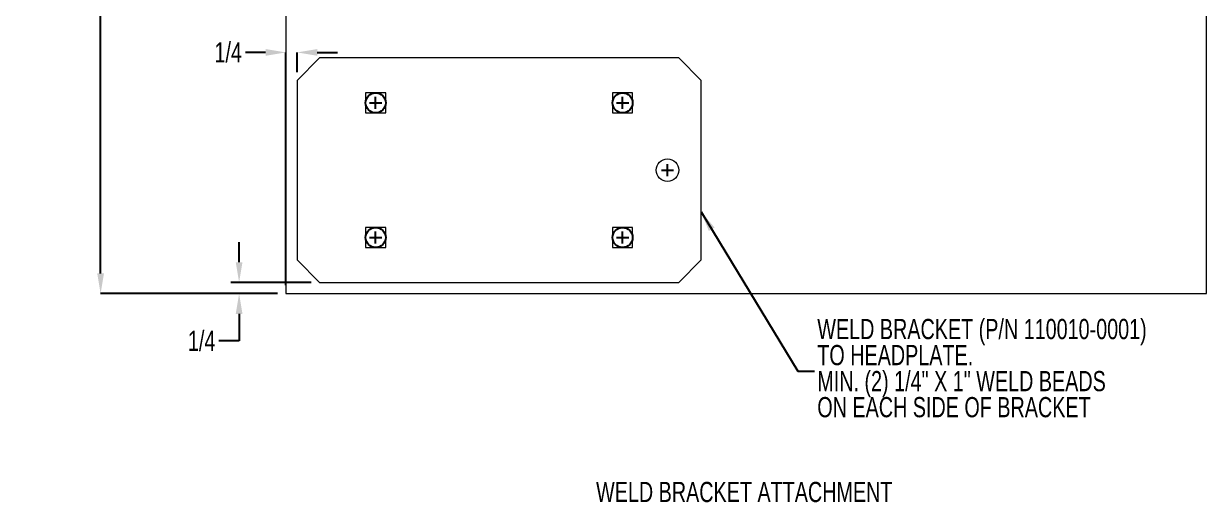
# Model space of a CAD drawing. Header units: inches. Extents: x 24.3 to 33.1, y 8.2 to 18.8.
# Drawn here: x 24.29 to 33.07, y 8.19 to 11.74 of the extents above; entities that cross this region are included whole.
import ezdxf

# ---------------------------------------------------------------- set-up
doc = ezdxf.new("R2010")
doc.units = ezdxf.units.IN
doc.header["$MEASUREMENT"] = 0
doc.header["$PDSIZE"] = -1
doc.layers.add('DIM', color=1, linetype='Continuous')
doc.styles.add('SLDTEXTSTYLE0', font='ARIAL.TTF', dxfattribs={"width": 0.7})
doc.styles.get("Standard").update_dxf_attribs({"font": 'ARIAL.TTF'})
doc.dimstyles.new('SLDDIMSTYLE0', dxfattribs={"dimtxt": 0.15, "dimasz": 0.15, "dimexe": 0, "dimexo": 0.0625, "dimgap": 0.0375, "dimtad": 0, "dimtih": 1, "dimtoh": 1, "dimdec": 3, "dimlfac": 3, "dimrnd": 1e-09, "dimzin": 12, "dimdsep": 46, "dimtxsty": 'SLDTEXTSTYLE0', "dimsah": 1, "dimcen": 0.09, "dimadec": 0, "dimazin": 0, "dimtfac": 1, "dimtdec": 3, "dimtofl": 0, "dimtmove": 0, "dimatfit": 3, "dimfxl": 0, "dimtolj": 1, "dimtzin": 12, "dimarcsym": 0})
doc.dimstyles.new('SLDDIMSTYLE1', dxfattribs={"dimtxt": 0.15, "dimasz": 0.15, "dimexe": 0, "dimexo": 0.0625, "dimgap": 0.0375, "dimtad": 0, "dimtih": 1, "dimtoh": 1, "dimdec": 3, "dimlfac": 3, "dimrnd": 1e-09, "dimzin": 12, "dimdsep": 46, "dimtxsty": 'SLDTEXTSTYLE0', "dimsah": 1, "dimcen": 0.09, "dimadec": 0, "dimazin": 0, "dimtfac": 1, "dimtdec": 3, "dimtofl": 0, "dimtmove": 0, "dimatfit": 3, "dimfxl": 0, "dimtolj": 1, "dimtzin": 12, "dimarcsym": 0})
doc.dimstyles.new('SLDDIMSTYLE2', dxfattribs={"dimtxt": 0.15, "dimasz": 0.15, "dimexe": 0, "dimexo": 0.0625, "dimgap": 0.0375, "dimtad": 0, "dimtih": 1, "dimtoh": 1, "dimdec": 0, "dimrnd": 1e-09, "dimzin": 0, "dimdsep": 46, "dimtxsty": 'Standard', "dimsah": 1, "dimcen": 0.09, "dimadec": 0, "dimazin": 0, "dimtfac": 1, "dimtdec": 0, "dimtofl": 0, "dimtmove": 0, "dimatfit": 3, "dimfxl": 0, "dimtolj": 1, "dimtzin": 0, "dimarcsym": 0})

# ---------------------------------------------------------------- blocks, each defined once
blk = doc.blocks.new('*D7')
at = {"color": 0, "linetype": 'ByBlock', "lineweight": -2}
for p, q in [((25.8854, 9.9729), (25.8854, 10.1229)), ((26.4199, 9.8229), (25.8229, 9.8229)), ((26.1699, 9.7395), (25.8229, 9.7395)), ((25.8854, 9.5895), (25.8854, 9.3878)), ((25.8854, 9.3878), (25.7354, 9.3878))]:
    blk.add_line(p, q, dxfattribs=at)
at = {"color": 0, "linetype": 'ByBlock'}
for points in [[(25.8854, 9.8229), (25.8604, 9.9729), (25.9104, 9.9729)], [(25.8854, 9.7395), (25.8604, 9.5895), (25.9104, 9.5895)]]:
    blk.add_solid(points, dxfattribs=at)
at = {"layer": 'DEFPOINTS', "color": 0, "linetype": 'ByBlock'}
for p in [(26.4824, 9.8229), (26.2324, 9.7395)]:
    blk.add_point(p, dxfattribs=at)
at = {"color": 0, "linetype": 'ByBlock', "insert": (25.6074, 9.3878), "char_height": 0.15, "attachment_point": 5, "style": 'SLDTEXTSTYLE0'}
blk.add_mtext('1/4', dxfattribs=at)
blk = doc.blocks.new('*D9')
at = {"color": 0, "linetype": 'ByBlock', "lineweight": -2}
for p, q in [((26.0824, 11.5309), (25.9324, 11.5309)), ((26.2324, 9.802), (26.2324, 11.5309)), ((26.3158, 11.3854), (26.3158, 11.5309)), ((26.4658, 11.5309), (26.6158, 11.5309))]:
    blk.add_line(p, q, dxfattribs=at)
at = {"color": 0, "linetype": 'ByBlock'}
for points in [[(26.2324, 11.5309), (26.0824, 11.5559), (26.0824, 11.5059)], [(26.3158, 11.5309), (26.4658, 11.5559), (26.4658, 11.5059)]]:
    blk.add_solid(points, dxfattribs=at)
at = {"layer": 'DEFPOINTS', "color": 0, "linetype": 'ByBlock'}
for p in [(26.3158, 11.3229), (26.2324, 9.7395)]:
    blk.add_point(p, dxfattribs=at)
at = {"color": 0, "linetype": 'ByBlock', "insert": (25.8045, 11.5309), "char_height": 0.15, "attachment_point": 5, "style": 'SLDTEXTSTYLE0'}
blk.add_mtext('1/4', dxfattribs=at)
blk = doc.blocks.new('*D10')
at = {"color": 0, "linetype": 'ByBlock', "lineweight": -2}
for p, q in [((26.1699, 17.0729), (24.8574, 17.0729)), ((24.8574, 16.9229), (24.8574, 13.644)), ((24.8574, 9.8895), (24.8574, 13.1684)), ((26.1699, 9.7395), (24.8574, 9.7395))]:
    blk.add_line(p, q, dxfattribs=at)
at = {"color": 0, "linetype": 'ByBlock'}
for points in [[(24.8574, 17.0729), (24.8324, 16.9229), (24.8824, 16.9229)], [(24.8574, 9.7395), (24.8324, 9.8895), (24.8824, 9.8895)]]:
    blk.add_solid(points, dxfattribs=at)
at = {"layer": 'DEFPOINTS', "color": 0, "linetype": 'ByBlock'}
for p in [(26.2324, 17.0729), (26.2324, 9.7395)]:
    blk.add_point(p, dxfattribs=at)
at = {"color": 0, "linetype": 'ByBlock', "insert": (24.8574, 13.4062), "char_height": 0.15, "attachment_point": 5, "style": 'SLDTEXTSTYLE0'}
blk.add_mtext('22 MIN.\\PHEADPLATE', dxfattribs=at)
blk = doc.blocks.new('SW_NOTE_3')
at = {"layer": 'DIM', "color": 0, "char_height": 0.15, "attachment_point": 1, "style": 'SLDTEXTSTYLE0'}
for s, insert in [('WELD BRACKET (P/N 110010-0001)', (0.0198, 0.3868)), ('TO HEADPLATE.', (0.0198, 0.1935)), ('MIN. (2) 1/4" X 1" WELD BEADS', (0.0198, 0.0002)), ('ON EACH SIDE OF BRACKET', (0.0198, -0.1932))]:
    blk.add_mtext(s, dxfattribs=dict(at, insert=insert))

msp = doc.modelspace()

# ---------------------------------------------------------------- linework, layer by layer
at = {"color": 7, "linetype": 'Continuous', "lineweight": 15}
for p, q in [((26.232435, 17.072874), (26.232435, 9.73954)), ((33.065768, 9.73954), (33.065768, 17.072874)), ((26.482435, 11.48954), (26.315768, 11.322874)), ((29.149101, 11.48954), (26.482435, 11.48954)), ((29.315768, 11.322874), (29.149101, 11.48954)), ((26.315768, 11.322874), (26.315768, 9.98954)), ((29.315768, 9.98954), (29.315768, 11.322874)), ((26.824768, 11.23054), (26.824768, 11.081874)), ((26.973435, 11.23054), (26.824768, 11.23054)), ((26.973435, 11.081874), (26.973435, 11.23054)), ((28.658101, 11.23054), (28.658101, 11.081874)), ((28.806768, 11.23054), (28.658101, 11.23054)), ((28.806768, 11.081874), (28.806768, 11.23054)), ((26.824768, 11.081874), (26.973435, 11.081874)), ((28.658101, 11.081874), (28.806768, 11.081874)), ((26.973435, 10.23054), (26.824768, 10.23054)), ((26.824768, 10.23054), (26.824768, 10.081874)), ((26.973435, 10.081874), (26.973435, 10.23054)), ((28.806768, 10.23054), (28.658101, 10.23054)), ((28.658101, 10.23054), (28.658101, 10.081874)), ((28.806768, 10.081874), (28.806768, 10.23054)), ((26.824768, 10.081874), (26.973435, 10.081874)), ((28.658101, 10.081874), (28.806768, 10.081874)), ((26.315768, 9.98954), (26.482435, 9.822874)), ((29.149101, 9.822874), (29.315768, 9.98954)), ((26.482435, 9.822874), (29.149101, 9.822874)), ((26.232435, 9.73954), (33.065768, 9.73954))]:
    msp.add_line(p, q, dxfattribs=at)
for centre in [(26.899101, 11.156207), (28.732435, 11.156207), (26.899101, 10.156207), (28.732435, 10.156207)]:
    msp.add_circle(centre, 0.074333)
msp.add_circle((29.065768, 10.656207), 0.083333, dxfattribs=at)
at = {"layer": 'DIM'}
for p, q in [((26.854101, 11.156207), (26.944101, 11.156207)), ((26.899101, 11.111207), (26.899101, 11.201207)), ((28.687435, 11.156207), (28.777435, 11.156207)), ((28.732435, 11.111207), (28.732435, 11.201207)), ((29.020768, 10.656207), (29.110768, 10.656207)), ((29.065768, 10.611207), (29.065768, 10.701207)), ((26.899101, 10.111207), (26.899101, 10.201207)), ((28.732435, 10.111207), (28.732435, 10.201207)), ((26.854101, 10.156207), (26.944101, 10.156207)), ((28.687435, 10.156207), (28.777435, 10.156207))]:
    msp.add_line(p, q, dxfattribs=at)

# ---------------------------------------------------------------- block references
msp.add_blockref('SW_NOTE_3', (30.157868, 9.164797), dxfattribs=at)

# ---------------------------------------------------------------- texts
at = {"layer": 'DIM', "insert": (28.535419, 8.341656), "char_height": 0.15, "attachment_point": 1, "style": 'SLDTEXTSTYLE0'}
msp.add_mtext('WELD BRACKET ATTACHMENT', dxfattribs=at)

# ---------------------------------------------------------------- dimensions: what is measured, and where the dimension line sits
at = {"layer": 'DIM'}
dim = msp.add_linear_dim(base=(24.857435, 9.73954), p1=(26.232435, 17.072874), p2=(26.232435, 9.73954), angle=90, text='<> MIN.\\PHEADPLATE', dimstyle='SLDDIMSTYLE0', override={"dimdec": 4, "dimlunit": 5, "dimfrac": 2}, dxfattribs=at)
dim.commit()
dim.dimension.update_dxf_attribs({"geometry": '*D10', "text_midpoint": (24.857435, 13.406207)})
dim = msp.add_linear_dim(base=(26.232435, 11.530946), p1=(26.315768, 11.322874), p2=(26.232435, 9.73954), dimstyle='SLDDIMSTYLE1', override={"dimdec": 4, "dimlunit": 5, "dimfrac": 2}, dxfattribs=at)
dim.commit()
dim.dimension.update_dxf_attribs({"geometry": '*D9', "text_midpoint": (25.80451, 11.530946)})
dim = msp.add_linear_dim(base=(25.885359, 9.73954), p1=(26.482435, 9.822874), p2=(26.232435, 9.73954), angle=90, dimstyle='SLDDIMSTYLE1', override={"dimdec": 4, "dimlunit": 5, "dimfrac": 2}, dxfattribs=at)
dim.commit()
dim.dimension.update_dxf_attribs({"geometry": '*D7', "text_midpoint": (25.607435, 9.387822)})

# ---------------------------------------------------------------- leaders
msp.add_leader([(29.315768, 10.345898), (30.032868, 9.164797), (30.157868, 9.164797)], dimstyle='SLDDIMSTYLE2', override={"dimscale": 1, "dimgap": 0.0375, "dimtad": 0, "dimclrd": 0}, dxfattribs=at)

doc.saveas('drawing.dxf')
